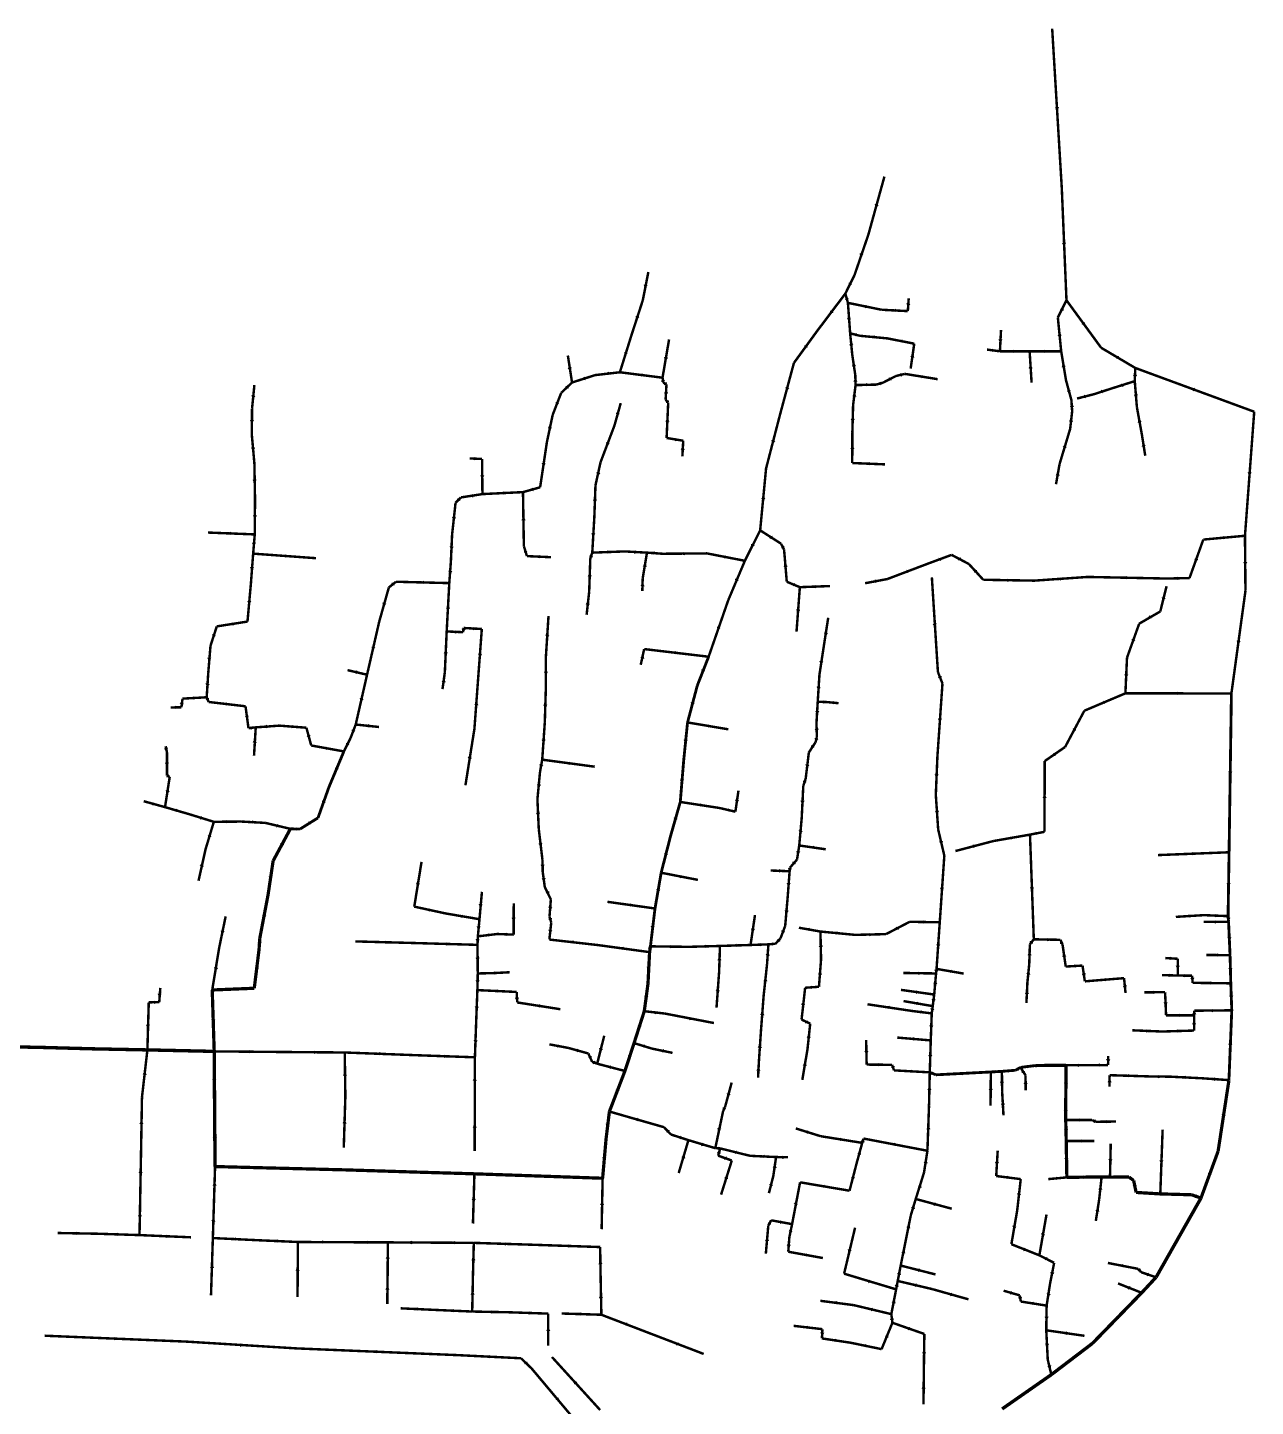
# Model space of a CAD drawing. Extents: x 375002 to 380002, y 2467749 to 2470382.
# Drawn here: x 377683 to 378679, y 2469264 to 2470382 of the extents above; entities that cross this region are included whole.
import ezdxf

# ---------------------------------------------------------------- set-up
doc = ezdxf.new("R2010")
doc.units = 0
doc.header["$MEASUREMENT"] = 0
for name, color, linetype in [('PIPE0_225', 7, 'Continuous'), ('PIPE0_300', 7, 'Continuous'), ('PIPE0_400', 7, 'Continuous'), ('PIPE0_600', 7, 'Continuous')]:
    doc.layers.add(name, color=color, linetype=linetype)

# ---------------------------------------------------------------- blocks, each defined once
blk = doc.blocks.new('FLOWARROW')
at = {"color": 0}
blk.add_lwpolyline([(3, 0), (-3, -3), (-0.6, 0), (-3, 3)], close=True, dxfattribs=at)

msp = doc.modelspace()

# ---------------------------------------------------------------- linework, layer by layer
at = {"layer": 'PIPE0_225', "color": 173, "const_width": 2}
for points in [[(378514.2, 2470380.9), (378522, 2470251.6)], [(378378.1, 2470261), (378365.1, 2470214)], [(378522, 2470251.6), (378525.8, 2470160.7)], [(378365.1, 2470214), (378353.8, 2470181)], [(378186.6, 2470183.6), (378182.1, 2470160.7)], [(378353.8, 2470181), (378346.4, 2470166.1)], [(378182.1, 2470160.7), (378173, 2470132.7)], [(378346.4, 2470166.1), (378323.4, 2470135.6)], [(378348.5, 2470158.6), (378346.4, 2470166.1)], [(378350.3, 2470133.9), (378348.5, 2470158.6)], [(378375.8, 2470153), (378348.5, 2470158.6)], [(378397.8, 2470162.2), (378397.1, 2470151.9)], [(378518.8, 2470146.7), (378525.8, 2470160.7)], [(378525.8, 2470160.7), (378553.9, 2470122.2)], [(378397.1, 2470151.9), (378375.8, 2470153)], [(378521.5, 2470119.3), (378518.8, 2470146.7)], [(378323.4, 2470135.6), (378304.7, 2470109.9)], [(378472.7, 2470136.6), (378471.8, 2470119.3)], [(378173, 2470132.7), (378163.5, 2470102.3)], [(378203.4, 2470128.9), (378198.1, 2470097.9)], [(378358.1, 2470131.9), (378350.3, 2470133.9)], [(378352, 2470116.6), (378350.3, 2470133.9)], [(378380.4, 2470129.8), (378358.1, 2470131.9)], [(378402.3, 2470125.5), (378380.4, 2470129.8)], [(378399.4, 2470105.3), (378402.3, 2470125.5)], [(378121.3, 2470115.9), (378124.7, 2470094)], [(378354.5, 2470099.8), (378352, 2470116.6)], [(378461.3, 2470120.7), (378471.8, 2470119.3)], [(378471.8, 2470119.3), (378495.9, 2470119.3)], [(378495.9, 2470119.3), (378521.5, 2470119.3)], [(378497.5, 2470093.9), (378495.9, 2470119.3)], [(378525.4, 2470095.9), (378521.5, 2470119.3)], [(378553.9, 2470122.2), (378581.6, 2470105.8)], [(378163.5, 2470102.3), (378143.4, 2470100)], [(378198.1, 2470097.9), (378163.5, 2470102.3)], [(378304.7, 2470109.9), (378293.4, 2470067.9)], [(378394.7, 2470101), (378387.5, 2470099.3)], [(378421.3, 2470096.7), (378394.7, 2470101)], [(378581.2, 2470095.1), (378581.6, 2470105.8)], [(378581.6, 2470105.8), (378678.1, 2470070.3)], [(377867, 2470091.9), (377865.1, 2470072.9)], [(378124.7, 2470094), (378115.9, 2470085.6)], [(378143.4, 2470100), (378124.7, 2470094)], [(378198.7, 2470094), (378198.1, 2470097.9)], [(378201.3, 2470092.5), (378198.7, 2470094)], [(378200.6, 2470080.1), (378201.3, 2470092.5)], [(378352.7, 2470075.7), (378354.7, 2470091.9)], [(378354.7, 2470091.9), (378354.5, 2470099.8)], [(378371.5, 2470092.3), (378354.7, 2470091.9)], [(378377, 2470093.9), (378371.5, 2470092.3)], [(378387.5, 2470099.3), (378377, 2470093.9)], [(378529.8, 2470079.7), (378525.4, 2470095.9)], [(378561.9, 2470089), (378581.2, 2470095.1)], [(378582.9, 2470074.1), (378581.2, 2470095.1)], [(378115.9, 2470085.6), (378109, 2470067.8)], [(378202.7, 2470077.7), (378200.6, 2470080.1)], [(378530.4, 2470070.6), (378529.8, 2470079.7)], [(378534.4, 2470081), (378548.4, 2470084.6)], [(378548.4, 2470084.6), (378561.9, 2470089)], [(377865.1, 2470072.9), (377864.9, 2470051.8)], [(378109, 2470067.8), (378104.3, 2470045.7)], [(378164.2, 2470077.3), (378159.1, 2470059.1)], [(378201.4, 2470049), (378202.7, 2470077.7)], [(378293.4, 2470067.9), (378282.1, 2470024.3)], [(378352.1, 2470053.7), (378352.7, 2470075.7)], [(378528.8, 2470056.4), (378530.4, 2470070.6)], [(378587, 2470051.6), (378582.9, 2470074.1)], [(378678.1, 2470070.3), (378670.6, 2469969.7)], [(378159.1, 2470059.1), (378147.8, 2470029.3)], [(378520.2, 2470027.9), (378528.8, 2470056.4)], [(377864.9, 2470051.8), (377867, 2470028.4)], [(378104.3, 2470045.7), (378098.8, 2470009)], [(378214.9, 2470046.8), (378201.4, 2470049)], [(378214.2, 2470034.2), (378214.9, 2470046.8)], [(378352, 2470028.7), (378352.1, 2470053.7)], [(378589.7, 2470034.6), (378587, 2470051.6)], [(377867, 2470028.4), (377867.5, 2469999.9)], [(378041.6, 2470032.4), (378051.7, 2470032)], [(378051.7, 2470032), (378052, 2470003.5)], [(378147.8, 2470029.3), (378143.7, 2470010.6)], [(378282.1, 2470024.3), (378277.3, 2469974.1)], [(378378.5, 2470027.6), (378352, 2470028.7)], [(378517.3, 2470011.5), (378520.2, 2470027.9)], [(378034.6, 2470000.8), (378030.2, 2469996.5)], [(378052, 2470003.5), (378034.6, 2470000.8)], [(378084.9, 2470005.1), (378052, 2470003.5)], [(378098.8, 2470009), (378084.9, 2470005.1)], [(378085.6, 2469961.3), (378084.9, 2470005.1)], [(378143.7, 2470010.6), (378142.8, 2469985.3)], [(377867.5, 2469999.9), (377867.3, 2469970.8)], [(378030.2, 2469996.5), (378027.4, 2469970.8)], [(378142.8, 2469985.3), (378141.1, 2469956)], [(377829.4, 2469972.3), (377867.3, 2469970.8)], [(377867.3, 2469970.8), (377866, 2469955.2)], [(378027.4, 2469970.8), (378026.4, 2469948.9)], [(378277.3, 2469974.1), (378264.9, 2469949.4)], [(378294.2, 2469963.3), (378277.3, 2469974.1)], [(378625.6, 2469935.4), (378636.8, 2469966.6)], [(378636.8, 2469966.6), (378670.6, 2469969.7)], [(378670.6, 2469969.7), (378671, 2469925.1)], [(378088.1, 2469953.2), (378085.6, 2469961.3)], [(378139.5, 2469951.3), (378141.1, 2469956)], [(378141.1, 2469956), (378167.4, 2469957)], [(378167.4, 2469957), (378185.5, 2469956)], [(378182, 2469935), (378185.5, 2469956)], [(378185.5, 2469956), (378198.2, 2469955.1)], [(378198.2, 2469955.1), (378234.1, 2469955.4)], [(378234.1, 2469955.4), (378264.9, 2469949.4)], [(378296.7, 2469958.5), (378294.2, 2469963.3)], [(378298.9, 2469932.4), (378296.7, 2469958.5)], [(377866, 2469955.2), (377864.2, 2469931.3)], [(377917, 2469951.5), (377866, 2469955.2)], [(378026.4, 2469948.9), (378025.1, 2469931.3)], [(378107.7, 2469952.3), (378088.1, 2469953.2)], [(378138.6, 2469924.3), (378139.5, 2469951.3)], [(378264.9, 2469949.4), (378251.4, 2469917.4)], [(378380.5, 2469934.6), (378414.5, 2469947.5)], [(378414.5, 2469947.5), (378432.6, 2469954.2)], [(378432.6, 2469954.2), (378446.6, 2469946.8)], [(378446.6, 2469946.8), (378458.3, 2469934)], [(378181.7, 2469924.8), (378182, 2469935)], [(378362.4, 2469931.2), (378380.5, 2469934.6)], [(378416.6, 2469935.9), (378421.5, 2469859.2)], [(378458.3, 2469934), (378499.7, 2469933.3)], [(378499.7, 2469933.3), (378543, 2469936.3)], [(378543, 2469936.3), (378607.3, 2469935)], [(378607.3, 2469935), (378625.6, 2469935.4)], [(377864.2, 2469931.3), (377861.4, 2469900.1)], [(377976.1, 2469927.8), (377968.3, 2469900.2)], [(377981.9, 2469932.4), (377976.1, 2469927.8)], [(378025.1, 2469931.3), (377981.9, 2469932.4)], [(378023, 2469892.1), (378025.1, 2469931.3)], [(378136.5, 2469905.6), (378138.6, 2469924.3)], [(378309.5, 2469928), (378298.9, 2469932.4)], [(378306.8, 2469891.9), (378309.5, 2469928)], [(378333.9, 2469928.9), (378309.5, 2469928)], [(378607, 2469928.8), (378601.9, 2469908.3)], [(378671, 2469925.1), (378659.6, 2469841.8)], [(378251.4, 2469917.4), (378235.5, 2469871.6)], [(377861.4, 2469900.1), (377836.5, 2469896.2)], [(377968.3, 2469900.2), (377958.4, 2469857)], [(378105.6, 2469904.7), (378103.5, 2469871.9)], [(378332.5, 2469903.2), (378328.4, 2469876.7)], [(378601.9, 2469908.3), (378584.8, 2469898.4)], [(377836.5, 2469896.2), (377831.4, 2469880.5)], [(378021.5, 2469858.9), (378023, 2469892.1)], [(378036.2, 2469891.5), (378023, 2469892.1)], [(378036.8, 2469894.9), (378036.2, 2469891.5)], [(378051.5, 2469894.1), (378036.8, 2469894.9)], [(378048.5, 2469853.7), (378051.5, 2469894.1)], [(378584.8, 2469898.4), (378574.9, 2469870.8)], [(377831.4, 2469880.5), (377829.6, 2469859)], [(378180.4, 2469865), (378183.2, 2469877.8)], [(378183.2, 2469877.8), (378235.5, 2469871.6)], [(378103.5, 2469871.9), (378103.4, 2469845)], [(378328.4, 2469876.7), (378325.4, 2469857)], [(378574.9, 2469870.8), (378573.6, 2469841.9)], [(377829.6, 2469859), (377828.3, 2469838.7)], [(377942.6, 2469860.7), (377958.4, 2469857)], [(377958.4, 2469857), (377949.2, 2469816.6)], [(378019.6, 2469845.3), (378021.5, 2469858.9)], [(378325.4, 2469857), (378324, 2469835.1)], [(378421.5, 2469859.2), (378425.2, 2469849.9)], [(378045.5, 2469813.1), (378048.5, 2469853.7)], [(378103.4, 2469845), (378102.6, 2469818.3)], [(378425.2, 2469849.9), (378421.1, 2469790.8)], [(377807.8, 2469830.6), (377808.7, 2469837.6)], [(377808.7, 2469837.6), (377828.3, 2469838.7)], [(377828.3, 2469838.7), (377829.9, 2469834.9)], [(377829.9, 2469834.9), (377859.8, 2469831.4)], [(378324, 2469835.1), (378323, 2469817.8)], [(378331.7, 2469834.8), (378324, 2469835.1)], [(378340.9, 2469833.9), (378331.7, 2469834.8)], [(378540.3, 2469827.8), (378573.6, 2469841.9)], [(378573.6, 2469841.9), (378659.6, 2469841.8)], [(377799, 2469830.4), (377807.8, 2469830.6)], [(377859.8, 2469831.4), (377862.2, 2469813.7)], [(378524.7, 2469798.4), (378540.3, 2469827.8)], [(377862.2, 2469813.7), (377868.1, 2469814.3)], [(377866.7, 2469791.3), (377868.1, 2469814.3)], [(377868.1, 2469814.3), (377887.3, 2469815.7)], [(377887.3, 2469815.7), (377909.2, 2469814)], [(377909.2, 2469814), (377913.1, 2469799.6)], [(377949.2, 2469816.6), (377945, 2469805.6)], [(377968.1, 2469814.6), (377949.2, 2469816.6)], [(378038.2, 2469767.3), (378045.5, 2469813.1)], [(378102.6, 2469818.3), (378100.5, 2469788.1)], [(378251.5, 2469812.7), (378218.4, 2469818.3)], [(378323, 2469817.8), (378323.3, 2469806.2)], [(377795, 2469799), (377796.1, 2469794)], [(377913.1, 2469799.6), (377939.6, 2469794.8)], [(377945, 2469805.6), (377939.6, 2469794.8)], [(378322.3, 2469802.4), (378316.8, 2469793.9)], [(378323.3, 2469806.2), (378322.3, 2469802.4)], [(377796.1, 2469794), (377796.1, 2469775)], [(378100.5, 2469788.1), (378098.7, 2469778.1)], [(378143.1, 2469782.4), (378100.5, 2469788.1)], [(378316.8, 2469793.9), (378314.2, 2469772.5)], [(378421.1, 2469790.8), (378419.8, 2469759.5)], [(378508.1, 2469786.9), (378524.7, 2469798.4)], [(378098.7, 2469778.1), (378096.6, 2469755.9)], [(378508, 2469729.6), (378508.1, 2469786.9)], [(377798.3, 2469774.1), (377794.5, 2469749.6)], [(377796.1, 2469775), (377798.3, 2469774.1)], [(378312.3, 2469767), (378311, 2469740.6)], [(378314.2, 2469772.5), (378312.3, 2469767)], [(377777.2, 2469754.4), (377794.5, 2469749.6)], [(378096.6, 2469755.9), (378097.7, 2469731.8)], [(378259.7, 2469763), (378257.2, 2469745.9)], [(378419.8, 2469759.5), (378421.7, 2469731.6)], [(377794.5, 2469749.6), (377814.4, 2469743.8)], [(377814.4, 2469743.8), (377834.1, 2469737.7)], [(378244.4, 2469748.9), (378212.5, 2469753.8)], [(378257.2, 2469745.9), (378244.4, 2469748.9)], [(377827.4, 2469715.5), (377834.1, 2469737.7)], [(377834.1, 2469737.7), (377856.5, 2469737.9)], [(377856.5, 2469737.9), (377876, 2469736.8)], [(377876, 2469736.8), (377896.2, 2469732)], [(378097.7, 2469731.8), (378100.7, 2469706.8)], [(378311, 2469740.6), (378309, 2469718.5)], [(378421.7, 2469731.6), (378426.7, 2469710.2)], [(378435.7, 2469714), (378466.5, 2469722.1)], [(378466.5, 2469722.1), (378496.2, 2469727.3)], [(378496.2, 2469727.3), (378508, 2469729.6)], [(378499.3, 2469642.4), (378496.2, 2469727.3)], [(377821.7, 2469689.9), (377827.4, 2469715.5)], [(378309, 2469718.5), (378307.2, 2469707.1)], [(378330.5, 2469715.4), (378309, 2469718.5)], [(378426.7, 2469710.2), (378423, 2469656.2)], [(378600.1, 2469710.7), (378657.7, 2469713)], [(378002.6, 2469705.2), (377996.7, 2469668.9)], [(378100.7, 2469706.8), (378100.9, 2469697.1)], [(378285.9, 2469698.2), (378301.2, 2469697.6)], [(378301.5, 2469700.5), (378301.2, 2469697.6)], [(378307.2, 2469707.1), (378301.5, 2469700.5)], [(378100.9, 2469697.1), (378102.6, 2469684.7)], [(378226.8, 2469690.6), (378197, 2469696.4)], [(378301.2, 2469697.6), (378299.6, 2469676.3)], [(378051.6, 2469680.9), (378049.6, 2469658.7)], [(378102.6, 2469684.7), (378107.5, 2469674.8)], [(378299.6, 2469676.3), (378297.6, 2469653.2)], [(377996.7, 2469668.9), (378022.5, 2469663.3)], [(378077.4, 2469671.5), (378077.3, 2469646.2)], [(378107.5, 2469674.8), (378106.4, 2469660.7)], [(378153.4, 2469672.8), (378192, 2469667.4)], [(377843.7, 2469661), (377838.4, 2469635.4)], [(378022.5, 2469663.3), (378049.6, 2469658.7)], [(378049.6, 2469658.7), (378048.3, 2469644.8)], [(378107.8, 2469656), (378106.3, 2469642.2)], [(378106.4, 2469660.7), (378107.8, 2469656)], [(378273.1, 2469662.1), (378269.5, 2469637.8)], [(378379.4, 2469646.6), (378398.6, 2469656.6)], [(378398.6, 2469656.6), (378423, 2469656.2)], [(378423, 2469656.2), (378420.4, 2469618.4)], [(378614.5, 2469660.6), (378637.3, 2469662)], [(378637, 2469656.5), (378657.3, 2469656.5)], [(378637.3, 2469662), (378656.9, 2469661.2)], [(378048.3, 2469644.8), (378048, 2469637.9)], [(378064.1, 2469646.7), (378048.3, 2469644.8)], [(378077.3, 2469646.2), (378064.1, 2469646.7)], [(378106.3, 2469642.2), (378145.9, 2469637.7)], [(378293.8, 2469643.2), (378289.8, 2469638.8)], [(378297.6, 2469653.2), (378293.8, 2469643.2)], [(378308.7, 2469651.8), (378326.2, 2469648.7)], [(378326.2, 2469648.7), (378326.7, 2469626.1)], [(378326.2, 2469648.7), (378354.3, 2469646)], [(378354.3, 2469646), (378379.4, 2469646.6)], [(378496.1, 2469638.4), (378499.3, 2469642.4)], [(378520.9, 2469642), (378499.3, 2469642.4)], [(377838.4, 2469635.4), (377832.8, 2469601.3)], [(377948.9, 2469640.7), (377999.7, 2469639.3)], [(377999.7, 2469639.3), (378048, 2469637.9)], [(378048, 2469637.9), (378048.2, 2469614.7)], [(378145.9, 2469637.7), (378187.6, 2469632)], [(378219.5, 2469636.3), (378188.3, 2469636.7)], [(378244.7, 2469637), (378219.5, 2469636.3)], [(378244, 2469615.9), (378244.7, 2469637)], [(378269.5, 2469637.8), (378244.7, 2469637)], [(378284, 2469638.3), (378269.5, 2469637.8)], [(378282.9, 2469622.3), (378284, 2469638.3)], [(378289.8, 2469638.8), (378284, 2469638.3)], [(378495.6, 2469622.4), (378496.1, 2469638.4)], [(378522.6, 2469638.2), (378520.9, 2469642)], [(378525.2, 2469620.3), (378522.6, 2469638.2)], [(378280.1, 2469596.4), (378282.9, 2469622.3)], [(378326.7, 2469626.1), (378325, 2469603.9)], [(378494.1, 2469607.4), (378495.6, 2469622.4)], [(378538.8, 2469621.1), (378525.2, 2469620.3)], [(378540.7, 2469608.3), (378538.8, 2469621.1)], [(378605.9, 2469627.2), (378616.1, 2469626.6)], [(378616.1, 2469626.6), (378616.1, 2469613)], [(378639.3, 2469629.7), (378658.5, 2469629.5)], [(378048.2, 2469614.7), (378047.9, 2469601.2)], [(378074.2, 2469615.7), (378061.2, 2469615), (378048.2, 2469614.7)], [(378241.9, 2469586.9), (378244, 2469615.9)], [(378420, 2469614.7), (378393.5, 2469615.1)], [(378420, 2469614.7), (378418.5, 2469597.6)], [(378420.4, 2469618.4), (378420, 2469614.7)], [(378420.4, 2469618.4), (378442.4, 2469614.6)], [(378572.5, 2469610.9), (378540.7, 2469608.3)], [(378573.7, 2469598.9), (378572.5, 2469610.9)], [(378616.1, 2469613), (378603.4, 2469613.4)], [(378616.1, 2469613), (378627.7, 2469612.9)], [(378627.7, 2469612.9), (378628.2, 2469607.1)], [(377790.7, 2469603), (377789.8, 2469591.4)], [(378047.9, 2469601.2), (378046.8, 2469572.4)], [(378079.8, 2469599.7), (378047.9, 2469601.2)], [(378080.2, 2469591.2), (378079.8, 2469599.7)], [(378313.8, 2469603.1), (378310.9, 2469577.3)], [(378325, 2469603.9), (378313.8, 2469603.1)], [(378418.5, 2469597.6), (378391.5, 2469601.4)], [(378418.5, 2469597.6), (378417.3, 2469588.2)], [(378493.3, 2469590.8), (378494.1, 2469607.4)], [(378588.9, 2469599.4), (378605.8, 2469599.5)], [(378605.8, 2469599.5), (378606.6, 2469580.7)], [(378628.2, 2469607.1), (378659.1, 2469606.7)], [(377781.3, 2469591.3), (377780.2, 2469552.7)], [(377789.8, 2469591.4), (377781.3, 2469591.3)], [(378115.2, 2469585.7), (378080.2, 2469591.2)], [(378277.9, 2469567.4), (378280.1, 2469596.4)], [(378400.4, 2469584.3), (378364.4, 2469589.7)], [(378417.3, 2469588.2), (378393.6, 2469592.3)], [(378417.3, 2469588.2), (378416.5, 2469582.3)], [(378199.9, 2469582.2), (378183.3, 2469584.1)], [(378239.8, 2469574.5), (378199.9, 2469582.2)], [(378310.9, 2469577.3), (378317.9, 2469574)], [(378416.5, 2469582.3), (378400.4, 2469584.3)], [(378416.5, 2469582.3), (378415.7, 2469560.4)], [(378606.6, 2469580.7), (378629.4, 2469580.7)], [(378629.4, 2469580.7), (378629.3, 2469568.4)], [(378629.4, 2469584.5), (378659.9, 2469584.8)], [(378629.4, 2469580.7), (378629.4, 2469584.5)], [(378046.8, 2469572.4), (378045.9, 2469546.7)], [(378150.8, 2469564.2), (378145.1, 2469541.5)], [(378276.3, 2469543.6), (378277.9, 2469567.4)], [(378317.9, 2469574), (378315.7, 2469553.3)], [(378603.5, 2469567.6), (378579.2, 2469568.6)], [(378629.3, 2469568.4), (378603.5, 2469567.6)], [(378106.3, 2469557.2), (378121.7, 2469554.3)], [(378121.7, 2469554.3), (378137.9, 2469549.8)], [(378189.7, 2469553.7), (378175, 2469558.2)], [(378206.2, 2469550.3), (378189.7, 2469553.7)], [(378315.7, 2469553.3), (378311.5, 2469528.4)], [(378363.7, 2469540.8), (378363.3, 2469560.7)], [(378415.7, 2469560.4), (378388.5, 2469562.7)], [(378415.7, 2469560.4), (378414.9, 2469534.5)], [(377775.8, 2469514.3), (377780.2, 2469552.7)], [(377890.6, 2469551), (377834.4, 2469551.5)], [(377940.3, 2469550.6), (377890.6, 2469551)], [(377940.8, 2469515), (377940.3, 2469550.6)], [(377995.5, 2469548.5), (377940.3, 2469550.6)], [(378045.9, 2469546.7), (377995.5, 2469548.5)], [(378045.8, 2469510.8), (378045.9, 2469546.7)], [(378137.9, 2469549.8), (378141, 2469543)], [(378141, 2469543), (378145.1, 2469541.5)], [(378275.6, 2469530.2), (378276.3, 2469543.6)], [(378559.5, 2469540.4), (378559.7, 2469547.7)], [(378145.1, 2469541.5), (378167.6, 2469535.6)], [(378384.3, 2469540.6), (378363.7, 2469540.8)], [(378385.9, 2469536.1), (378384.3, 2469540.6)], [(378414.9, 2469534.5), (378385.9, 2469536.1)], [(378414.9, 2469534.5), (378414.3, 2469507.9)], [(378464.4, 2469534.8), (378464.2, 2469507.6)], [(378473.4, 2469535.3), (378473.6, 2469519)], [(378488.5, 2469538.5), (378492.6, 2469532.1)], [(378492.6, 2469532.1), (378492.7, 2469520)], [(378525.5, 2469540.3), (378544.4, 2469540.4)], [(378544.4, 2469540.4), (378559.5, 2469540.4)], [(378560.8, 2469532.2), (378560.7, 2469523)], [(378560.8, 2469532.2), (378592.8, 2469531.2)], [(378592.8, 2469531.2), (378609.8, 2469531)], [(378609.8, 2469531), (378635.6, 2469529.7)], [(378254.2, 2469526.2), (378248.8, 2469506.3)], [(378635.6, 2469529.7), (378657.6, 2469528.2)], [(377775.1, 2469473), (377775.8, 2469514.3)], [(377939.5, 2469473.3), (377940.8, 2469515)], [(378045.7, 2469470.7), (378045.8, 2469510.8)], [(378473.6, 2469519), (378474.7, 2469499.6)], [(378199.3, 2469490), (378155, 2469502.7)], [(378247.3, 2469503.3), (378240.9, 2469473)], [(378248.8, 2469506.3), (378247.3, 2469503.3)], [(378414.3, 2469507.9), (378413, 2469470.9)], [(378204.9, 2469484.1), (378199.3, 2469490)], [(378326.4, 2469482.7), (378306.2, 2469489)], [(378525.2, 2469495.8), (378546.6, 2469495.8)], [(378546.6, 2469495.8), (378549.8, 2469494.4)], [(378549.8, 2469494.4), (378565.9, 2469494.6)], [(378601.9, 2469435.9), (378603.8, 2469488.1)], [(378219.1, 2469479.5), (378204.9, 2469484.1)], [(378211.2, 2469452.8), (378219.1, 2469479.5)], [(378240.9, 2469473), (378219.1, 2469479.5)], [(378360.1, 2469477.3), (378326.4, 2469482.7)], [(378360.1, 2469477.3), (378355.6, 2469460.9)], [(378361.2, 2469480.8), (378360.1, 2469477.3)], [(378413, 2469470.9), (378361.2, 2469480.8)], [(378548.5, 2469478.8), (378525.6, 2469478.8)], [(378561.7, 2469476.6), (378561.1, 2469449.5)], [(377774.4, 2469434.9), (377775.1, 2469473)], [(378244.9, 2469472.8), (378240.9, 2469473)], [(378243.2, 2469466.9), (378244.9, 2469472.8)], [(378254.3, 2469463), (378243.2, 2469466.9)], [(378269.1, 2469466.8), (378244.9, 2469472.8)], [(378290.2, 2469465.8), (378269.1, 2469466.8)], [(378288, 2469450.6), (378290.2, 2469465.8)], [(378300, 2469465.7), (378290.2, 2469465.8)], [(378413, 2469470.9), (378410.2, 2469453.1)], [(378470, 2469470.9), (378468.8, 2469450.4)], [(377834.2, 2469429.1), (377835.1, 2469458.1)], [(378044.3, 2469411.9), (378045.5, 2469452.2)], [(378245.6, 2469435.3), (378254.3, 2469463)], [(378355.6, 2469460.9), (378349.8, 2469438.5)], [(378410.2, 2469453.1), (378403.5, 2469431.8)], [(378148.7, 2469407.3), (378149.5, 2469448.6)], [(378284.4, 2469436.5), (378288, 2469450.6)], [(378309.7, 2469445.3), (378303.2, 2469411.4)], [(378349.8, 2469438.5), (378309.7, 2469445.3)], [(378468.8, 2469450.4), (378488.7, 2469447.9)], [(378488.7, 2469447.9), (378485.8, 2469422.4)], [(378526.1, 2469449.3), (378511, 2469447.9)], [(378554.3, 2469449.7), (378552.3, 2469431.2)], [(377773.8, 2469402.5), (377774.4, 2469434.9)], [(378403.5, 2469431.8), (378399.5, 2469418.5)], [(378403.5, 2469431.8), (378432.7, 2469423.9)], [(378552.3, 2469431.2), (378549.6, 2469414)], [(377833.3, 2469400.1), (377834.2, 2469429.1)], [(378485.8, 2469422.4), (378481.1, 2469395.1)], [(378503.8, 2469386.1), (378509.6, 2469419.2)], [(378283.9, 2469410.2), (378281.9, 2469387.4)], [(378286.2, 2469414.5), (378283.9, 2469410.2)], [(378303.2, 2469411.4), (378286.2, 2469414.5)], [(378303.2, 2469411.4), (378301, 2469400.9)], [(378345.4, 2469371.2), (378354.3, 2469408.5)], [(378399.5, 2469418.5), (378395.8, 2469400.1)], [(377707.4, 2469404.2), (377740.1, 2469403.6)], [(377740.1, 2469403.6), (377773.8, 2469402.5)], [(377815.6, 2469400.7), (377773.8, 2469402.5)], [(377831.8, 2469353.6), (377833.3, 2469400.1)], [(377868.6, 2469398.4), (377833.3, 2469400.1)], [(377902.3, 2469396.9), (377868.6, 2469398.4)], [(377902, 2469352.4), (377902.3, 2469396.9)], [(377941.3, 2469396.7), (377902.3, 2469396.9)], [(377975.3, 2469396.6), (377941.3, 2469396.7)], [(377975.1, 2469372.2), (377975.3, 2469396.6)], [(378012, 2469396.4), (377975.3, 2469396.6)], [(378045, 2469396.2), (378012, 2469396.4)], [(378044.3, 2469369.9), (378045, 2469396.2)], [(378095, 2469394.6), (378045, 2469396.2)], [(378301, 2469400.9), (378300.1, 2469389)], [(378395.8, 2469400.1), (378391.3, 2469377.8)], [(378147.5, 2469392.8), (378095, 2469394.6)], [(378147.9, 2469367.1), (378147.5, 2469392.8)], [(378300.1, 2469389), (378328.2, 2469383.9)], [(378481.1, 2469395.1), (378503.8, 2469386.1)], [(378503.8, 2469386.1), (378515.8, 2469380)], [(378391.3, 2469377.8), (378388.9, 2469365.3)], [(378391.3, 2469377.8), (378419.5, 2469370.6)], [(378515.8, 2469380), (378512.4, 2469362.7)], [(378559.4, 2469379.9), (378584, 2469375.1)], [(378584, 2469375.1), (378586.4, 2469372.4)], [(377974.8, 2469346.7), (377975.1, 2469372.2)], [(378043.7, 2469340.5), (378044.3, 2469369.9)], [(378148.5, 2469337.9), (378147.9, 2469367.1)], [(378387.6, 2469358.5), (378345.4, 2469371.2)], [(378388.9, 2469365.3), (378387.6, 2469358.5)], [(378388.9, 2469365.3), (378416.9, 2469358.7)], [(378512.4, 2469362.7), (378509.7, 2469345.3)], [(378567.6, 2469363.3), (378586.8, 2469355.7)], [(378586.4, 2469372.4), (378598.5, 2469368.3)], [(378387.6, 2469358.5), (378383.7, 2469338.4)], [(378416.9, 2469358.7), (378446.3, 2469350.4)], [(378487.9, 2469353.6), (378474.8, 2469357.4)], [(378488.8, 2469348.6), (378487.9, 2469353.6)], [(377985.7, 2469343.1), (378014, 2469341.8)], [(378014, 2469341.8), (378043.7, 2469340.5)], [(378073.7, 2469339.9), (378043.7, 2469340.5)], [(378353.2, 2469345.7), (378326.1, 2469349.2)], [(378383.7, 2469338.4), (378353.2, 2469345.7)], [(378509.7, 2469345.3), (378488.8, 2469348.6)], [(378509.7, 2469345.3), (378509.4, 2469325.3)], [(378105.4, 2469338.8), (378073.7, 2469339.9)], [(378105.4, 2469312.7), (378105.4, 2469338.8)], [(378116.3, 2469338.9), (378148.5, 2469337.9)], [(378187.9, 2469322.8), (378148.5, 2469337.9)], [(378384.6, 2469331.4), (378375.8, 2469310)], [(378383.7, 2469338.4), (378384.6, 2469331.4)], [(378384.6, 2469331.4), (378410.5, 2469322.3)], [(377696.8, 2469320.9), (377812, 2469316.1)], [(378231.5, 2469306.1), (378187.9, 2469322.8)], [(378327.8, 2469326.2), (378304.5, 2469328.9)], [(378327.4, 2469318.7), (378327.8, 2469326.2)], [(378350.7, 2469315.2), (378327.4, 2469318.7)], [(378410.5, 2469322.3), (378410.1, 2469293)], [(378509.4, 2469325.3), (378510.6, 2469301.6)], [(378509.4, 2469325.3), (378540.4, 2469320.8)], [(377812, 2469316.1), (377901.3, 2469310.6)], [(377901.3, 2469310.6), (378033, 2469305.1)], [(378375.8, 2469310), (378350.7, 2469315.2)], [(378033, 2469305.1), (378083.3, 2469302.6)], [(378083.3, 2469302.6), (378092, 2469294.2)], [(378108.4, 2469303.6), (378147.5, 2469260.6)], [(378510.6, 2469301.6), (378513.5, 2469289.3)], [(378092, 2469294.2), (378134.1, 2469244.1)], [(378410.1, 2469293), (378409.8, 2469265.3)]]:
    msp.add_lwpolyline(points, dxfattribs=at)
at = {"layer": 'PIPE0_300', "color": 9, "const_width": 2.3}
for points in [[(378235.5, 2469871.6), (378226.3, 2469848.2)], [(378226.3, 2469848.2), (378218.4, 2469818.3)], [(378659.6, 2469841.8), (378657.7, 2469713)], [(378218.4, 2469818.3), (378215.3, 2469787.8)], [(377939.6, 2469794.8), (377927.5, 2469765.9)], [(378215.3, 2469787.8), (378212.5, 2469753.8)], [(377927.5, 2469765.9), (377918.6, 2469740.9)], [(378212.5, 2469753.8), (378204.5, 2469725.7)], [(377904, 2469731.8), (377896.2, 2469732)], [(377918.6, 2469740.9), (377904, 2469731.8)], [(378204.5, 2469725.7), (378197, 2469696.4)], [(378657.7, 2469713), (378656.9, 2469661.2)], [(378197, 2469696.4), (378192, 2469667.4)], [(378192, 2469667.4), (378188.3, 2469636.7)], [(378657.3, 2469656.5), (378656.9, 2469661.2)], [(378658.5, 2469629.5), (378657.3, 2469656.5)], [(378659.1, 2469606.7), (378658.5, 2469629.5)], [(378659.9, 2469584.8), (378659.1, 2469606.7)], [(378657.6, 2469528.2), (378659.9, 2469584.8)], [(378414.9, 2469534.5), (378419.9, 2469532.5)], [(378419.9, 2469532.5), (378464.4, 2469534.8)], [(378464.4, 2469534.8), (378473.4, 2469535.3)], [(378473.4, 2469535.3), (378484.5, 2469536.2)], [(378484.5, 2469536.2), (378488.5, 2469538.5)], [(378488.5, 2469538.5), (378500.5, 2469540)]]:
    msp.add_lwpolyline(points, dxfattribs=at)
at = {"layer": 'PIPE0_400', "color": 4, "const_width": 2.63}
for points in [[(377896.2, 2469732), (377882.2, 2469706)], [(377882.2, 2469706), (377878.1, 2469678.5)], [(377878.1, 2469678.5), (377871.4, 2469643.3)], [(377871.4, 2469643.3), (377870.8, 2469634.4)], [(377870.8, 2469634.4), (377866.9, 2469602.7)], [(378187.6, 2469632), (378186.3, 2469606.3)], [(378188.3, 2469636.7), (378187.6, 2469632)], [(377866.9, 2469602.7), (377832.8, 2469601.3)], [(377832.8, 2469601.3), (377834.4, 2469551.5)], [(378186.3, 2469606.3), (378183.3, 2469584.1)], [(378183.3, 2469584.1), (378175, 2469558.2)], [(378175, 2469558.2), (378167.6, 2469535.6)], [(378167.6, 2469535.6), (378155, 2469502.7)], [(378500.5, 2469540), (378525.5, 2469540.3)], [(378525.2, 2469509.5), (378525.5, 2469540.3)], [(378648.8, 2469470.5), (378657.6, 2469528.2)], [(378525.2, 2469509.5), (378525.2, 2469495.8)], [(378155, 2469502.7), (378152.3, 2469480.6)], [(378525.2, 2469495.8), (378525.6, 2469478.8)], [(378152.3, 2469480.6), (378149.5, 2469448.6)], [(378525.6, 2469478.8), (378526.1, 2469449.3)], [(378634.9, 2469432.5), (378648.8, 2469470.5)], [(377873.3, 2469457.1), (377835.1, 2469458.1)], [(377909, 2469456.2), (377873.3, 2469457.1)], [(377940.7, 2469455.4), (377909, 2469456.2)], [(377998.1, 2469453.6), (377940.7, 2469455.4)], [(378045.5, 2469452.2), (377998.1, 2469453.6)], [(378103.6, 2469450.2), (378045.5, 2469452.2)], [(378149.5, 2469448.6), (378103.6, 2469450.2)], [(378554.3, 2469449.7), (378526.1, 2469449.3)], [(378561.1, 2469449.5), (378554.3, 2469449.7)], [(378561.1, 2469449.5), (378576.5, 2469449.6)], [(378576.5, 2469449.6), (378580.3, 2469446.8)], [(378580.3, 2469446.8), (378582.3, 2469437.1)], [(378582.3, 2469437.1), (378601.9, 2469435.9)], [(378601.9, 2469435.9), (378627.4, 2469435.2)], [(378627.4, 2469435.2), (378634.9, 2469432.5)]]:
    msp.add_lwpolyline(points, dxfattribs=at)
at = {"layer": 'PIPE0_600', "color": 5, "const_width": 2.75}
for points in [[(377694.9, 2469554.7), (377655.7, 2469555.5)], [(377734.8, 2469553.6), (377694.9, 2469554.7)], [(377780.2, 2469552.7), (377734.8, 2469553.6)], [(377834.4, 2469551.5), (377780.2, 2469552.7)], [(377834.7, 2469507.9), (377834.4, 2469551.5)], [(377835.1, 2469458.1), (377834.7, 2469507.9)], [(378598.5, 2469368.3), (378634.9, 2469432.5)], [(378586.8, 2469355.7), (378598.5, 2469368.3)], [(378546.9, 2469314.7), (378586.8, 2469355.7)], [(378513.5, 2469289.3), (378546.9, 2469314.7)], [(378473.6, 2469261.5), (378513.5, 2469289.3)]]:
    msp.add_lwpolyline(points, dxfattribs=at)

# ---------------------------------------------------------------- block references
at = {"layer": 'PIPE0_225', "color": 173, "xscale": 0.31750000000127, "yscale": 0.31750000000127}
for p, rotation in [((378518.1, 2470316.2), 273.478504748431), ((378371.6, 2470237.5), 254.604373561696), ((378523.9, 2470206.2), 272.395621923084), ((378359.4, 2470197.5), 251.039884971648), ((378184.3, 2470172.2), 259.04692553163), ((378350.1, 2470173.6), 243.535004992816), ((378347.5, 2470162.4), 106.045474595675), ((378397.5, 2470157), 265.97822525918), ((378177.6, 2470146.7), 251.955476339229), ((378334.9, 2470150.9), 232.997605258803), ((378349.4, 2470146.3), 94.135774834927), ((378362.2, 2470155.8), 168.358510804784), ((378386.4, 2470152.5), 176.992674264507), ((378522.3, 2470153.7), 63.43494882292201), ((378539.8, 2470141.5), 306.100950179127), ((378314.1, 2470122.8), 234.025376512539), ((378351.2, 2470125.3), 95.53103060538109), ((378354.2, 2470132.9), 165.4721534946579), ((378369.2, 2470130.9), 174.6008879479729), ((378391.3, 2470127.7), 168.861029225311), ((378472.2, 2470127.9), 267.184443315858), ((378520.2, 2470133), 95.48509434953121), ((378168.3, 2470117.5), 252.696460230243), ((378200.7, 2470113.4), 260.299608056433), ((378400.9, 2470115.4), 81.6949913696358), ((378466.6, 2470120), 352.303948278951), ((378508.7, 2470119.3), 0.0221274630203112), ((378567.7, 2470114), 329.350035900952), ((378123, 2470105), 278.755513604503), ((378153.5, 2470101.2), 186.643231926402), ((378353.2, 2470108.2), 98.34717347212622), ((378496.7, 2470106.6), 93.51654749622749), ((378523.4, 2470107.6), 99.46232220802558), ((378120.3, 2470089.8), 223.73803620142), ((378134.1, 2470097), 197.681398954952), ((378180.8, 2470100.1), 172.677381178394), ((378198.4, 2470095.9), 99.81152495602743), ((378200, 2470093.3), 149.215853481601), ((378354.6, 2470095.8), 91.48494505540941), ((378363.1, 2470092.1), 181.303767726953), ((378374.2, 2470093.1), 196.244161142235), ((378382.2, 2470096.6), 207.4924524320131), ((378391.1, 2470100.2), 192.952891644634), ((378408, 2470098.8), 170.837780268544), ((378571.5, 2470092), 17.4034287748297), ((378581.4, 2470100.4), 87.90816824290457), ((377866.1, 2470082.4), 264.218255393266), ((378200.9, 2470086.3), 86.85937597165501), ((378201.6, 2470078.9), 131.640352169188), ((378299.1, 2470088.9), 254.871253438936), ((378353.7, 2470083.8), 83.15541559403889), ((378527.6, 2470087.8), 105.298590454825), ((378541.4, 2470082.8), 14.5344550800981), ((378555.1, 2470086.8), 18.0542515721203), ((378582.1, 2470084.6), 94.77377455784489), ((378629.8, 2470088.1), 339.814487450671), ((378112.5, 2470076.7), 248.796962271843), ((378161.6, 2470068.2), 254.132524334198), ((378530.1, 2470075.2), 93.90957085751756), ((377865, 2470062.4), 269.438994009243), ((378106.7, 2470056.8), 257.998868701861), ((378202, 2470063.4), 87.41546406801432), ((378352.4, 2470064.7), 88.4750304408171), ((378529.6, 2470063.5), 83.6095046854233), ((378585, 2470062.8), 100.2771602693639), ((378208.2, 2470047.9), 170.814605070826), ((378287.8, 2470046.1), 255.538826526831), ((377865.9, 2470040.1), 275.036782710667), ((378153.4, 2470044.2), 249.371827112522), ((378214.6, 2470040.5), 86.847898656077), ((378352.1, 2470041.2), 89.72422466435602), ((378524.5, 2470042.2), 73.0532412774632), ((378588.3, 2470043.1), 98.86218238660958), ((378046.6, 2470032.2), 357.4288047959671), ((378101.6, 2470027.4), 261.514594984779), ((378365.2, 2470028.1), 177.590145857152), ((377867.2, 2470014.1), 271.074474746369), ((378051.8, 2470017.7), 270.492210379086), ((378145.8, 2470019.9), 257.663585524336), ((378518.7, 2470019.7), 80.0064197407465), ((378674.4, 2470020), 265.771221705704), ((378043.3, 2470002.1), 188.953994162176), ((378068.4, 2470004.3), 182.739798728765), ((378091.9, 2470007), 195.5691993136309), ((378032.4, 2469998.6), 224.525353778579), ((378143.3, 2469997.9), 267.845688661842), ((378279.7, 2469999.2), 264.466522756911), ((377867.4, 2469985.3), 269.569097941469), ((378028.8, 2469983.6), 263.774645528495), ((378085.3, 2469983.2), 90.98054360120712), ((377848.4, 2469971.6), 357.6721704956201), ((378141.9, 2469970.6), 266.647042365219), ((378285.7, 2469968.7), 147.498645658747), ((378653.7, 2469968.2), 5.183301800333779), ((377866.6, 2469963), 265.333141630511), ((378026.9, 2469959.9), 267.459258066435), ((378086.9, 2469957.2), 107.072582110332), ((378154.3, 2469956.5), 2.31455843870248), ((378176.5, 2469956.5), 356.800190585393), ((378191.9, 2469955.6), 355.735673107441), ((378271.1, 2469961.7), 243.354383475131), ((378295.5, 2469960.9), 117.983817192731), ((377891.5, 2469953.4), 175.812918748848), ((378097.9, 2469952.8), 177.333136932386), ((378140.3, 2469953.6), 72.049827112365), ((378183.8, 2469945.5), 80.6057925092554), ((378216.2, 2469955.2), 0.512895098021689), ((378249.5, 2469952.4), 348.920051401791), ((378297.8, 2469945.4), 94.77270313470818), ((378423.5, 2469950.8), 20.1626039909434), ((378439.6, 2469950.5), 332.289185985343), ((378631.2, 2469951), 70.3378441121612), ((378670.8, 2469947.4), 270.444474182536), ((377865.1, 2469943.3), 265.601294643769), ((378025.8, 2469940.1), 265.771192920509), ((378139.1, 2469937.8), 88.05697411058279), ((378258.2, 2469933.4), 247.191316271709), ((378371.5, 2469932.9), 10.7013507236518), ((378397.5, 2469941), 20.765057623864), ((378452.5, 2469940.4), 312.336999233677), ((378479, 2469933.6), 358.922770408425), ((378521.3, 2469934.8), 3.985478612977269), ((378575.1, 2469935.6), 358.895259632765), ((378616.5, 2469935.2), 1.246220232132009), ((377979, 2469930.1), 218.369771094536), ((378003.5, 2469931.9), 178.536521352577), ((378181.9, 2469929.9), 87.8880318144445), ((378304.2, 2469930.2), 157.603192920795), ((378321.7, 2469928.5), 182.240865497054), ((377862.8, 2469915.7), 264.987579825751), ((377972.2, 2469914), 254.214137464361), ((378024.1, 2469911.7), 86.92161844987969), ((378137.6, 2469914.9), 83.593200773367), ((378604.5, 2469918.6), 256.059070695695), ((378308.2, 2469909.9), 85.63984304284449), ((378593.3, 2469903.4), 209.953608167608), ((377834, 2469888.3), 251.864998249523), ((377849, 2469898.1), 188.864731964129), ((378029.6, 2469891.8), 177.427668684216), ((378036.5, 2469893.2), 260.909723079411), ((378044.2, 2469894.5), 176.749445172368), ((378104.6, 2469888.3), 266.356322974882), ((378243.5, 2469894.5), 250.769327624545), ((378330.5, 2469889.9), 261.1680913502389), ((378419, 2469897.5), 273.638186577876), ((377963.4, 2469878.6), 257.142204962461), ((378579.9, 2469884.6), 250.4477399353469), ((378665.3, 2469883.4), 262.235364947419), ((377830.5, 2469869.7), 265.114275499384), ((378022.3, 2469875.5), 87.42070113018991), ((378050, 2469873.9), 85.71102261057189), ((378181.8, 2469871.4), 77.7865940068915), ((378209.3, 2469874.7), 353.186033925298), ((378326.9, 2469866.8), 261.439110427982), ((377950.5, 2469858.9), 346.725050156976), ((378103.5, 2469858.5), 269.676313425197), ((378423.3, 2469854.5), 291.810754744698), ((378574.3, 2469856.3), 267.267762310659), ((377828.9, 2469848.8), 266.454435205012), ((378020.6, 2469852.1), 81.7184493703759), ((378324.7, 2469846.1), 266.395579459798), ((377808.2, 2469834.1), 82.787941136566), ((377818.5, 2469838.2), 2.98113106473645), ((377829.1, 2469836.8), 293.240456464841), ((377844.9, 2469833.1), 353.406533806186), ((377953.8, 2469836.8), 257.189834656396), ((378047, 2469833.4), 85.71102261051128), ((378327.9, 2469835), 177.72114875405), ((378336.3, 2469834.4), 174.144265425456), ((378557, 2469834.9), 22.9384793930298), ((378616.6, 2469841.8), 359.918454168868), ((377803.4, 2469830.5), 1.5292874902248), ((377861, 2469822.5), 277.873352253732), ((378103, 2469831.7), 268.425299341096), ((378323.5, 2469826.5), 266.496451154725), ((377865.2, 2469814), 6.439039743528059), ((377877.7, 2469815), 4.08087426938547), ((377898.2, 2469814.9), 355.653983029425), ((377947.1, 2469811.1), 248.7278191619), ((377958.7, 2469815.6), 173.884585832366), ((378234.9, 2469815.5), 170.303967356378), ((378323.2, 2469812), 271.650672989504), ((378423.1, 2469820.3), 265.996547488849), ((378532.5, 2469813.1), 62.04201287088801), ((377867.4, 2469802.8), 86.62965751549808), ((377911.1, 2469806.8), 285.0825190493349), ((377942.3, 2469800.2), 243.664145019822), ((378101.6, 2469803.2), 266.028225149768), ((378322.8, 2469804.3), 254.603693651071), ((377795.6, 2469796.5), 282.429477513165), ((377926.3, 2469797.2), 349.63454133287), ((378041.8, 2469790.2), 81.0374415625048), ((378319.5, 2469798.2), 237.099987997809), ((378516.4, 2469792.6), 34.6747417825389), ((377796.1, 2469784.5), 269.962481110674), ((378099.6, 2469783.1), 259.463949866438), ((378121.8, 2469785.2), 172.344625771866), ((378315.5, 2469783.2), 263.112032782801), ((377797.2, 2469774.6), 337.460798512898), ((378097.7, 2469767), 264.720438118147), ((378313.2, 2469769.7), 250.77743660812), ((378420.4, 2469775.1), 267.602276444341), ((377796.4, 2469761.9), 261.179620447985), ((378258.4, 2469754.4), 261.621327488667), ((378508.1, 2469758.2), 89.83002538017323), ((377785.8, 2469752), 344.24047783427), ((377804.4, 2469746.7), 343.874113961944), ((378097.2, 2469743.9), 272.636491968764), ((378228.4, 2469751.4), 171.275069316582), ((378250.8, 2469747.4), 166.767142509389), ((378311.6, 2469753.8), 267.130432798441), ((378420.7, 2469745.5), 274.007804542367), ((377824.3, 2469740.8), 342.808285974351), ((377845.3, 2469737.8), 0.4926267949377971), ((377866.2, 2469737.4), 356.894249519079), ((377886.1, 2469734.4), 346.503448564009), ((377830.7, 2469726.6), 73.13002112194691), ((378310, 2469729.6), 265.037661832314), ((378424.2, 2469720.9), 283.029194808043), ((378481.4, 2469724.7), 9.924036519232551), ((378502.1, 2469728.4), 10.8085647985505), ((378099.2, 2469719.3), 276.696844063034), ((378308.1, 2469712.8), 260.689297491509), ((378319.7, 2469717), 171.746148849497), ((378451.1, 2469718.1), 14.8083770391316), ((378628.9, 2469711.8), 2.367178525610529), ((377824.5, 2469702.7), 77.38207626415391), ((378100.8, 2469701.9), 271.31186670409), ((378301.3, 2469699.1), 263.8176130539569), ((378304.3, 2469703.8), 229.373823221552), ((377999.6, 2469687), 260.726769762191), ((378101.8, 2469690.9), 277.940099208718), ((378211.9, 2469693.5), 168.851405466779), ((378293.6, 2469697.9), 357.865442066383), ((378300.4, 2469687), 265.824273213712), ((378105.1, 2469679.8), 296.111717040838), ((378424.8, 2469683.2), 266.074416269262), ((378497.8, 2469684.9), 92.0922200752624), ((378009.6, 2469666.1), 347.770769654), ((378050.6, 2469669.8), 264.793387756041), ((378107, 2469667.7), 265.573297514674), ((378172.7, 2469670.1), 352.148996529336), ((378298.6, 2469664.8), 265.039084385584), ((378036, 2469661), 350.421754614634), ((378077.3, 2469658.9), 269.80805745083), ((378107.1, 2469658.3), 286.2201936948009), ((378410.8, 2469656.4), 359.065912446394), ((378625.9, 2469661.3), 3.49337221868275), ((378647.1, 2469661.6), 357.6784694094361), ((377841.1, 2469648.2), 258.290998897314), ((378048.9, 2469651.8), 264.719779173032), ((378056.2, 2469645.7), 186.731686963772), ((378070.7, 2469646.5), 178.119165284271), ((378107, 2469649.1), 263.978533410734), ((378271.3, 2469649.9), 261.539005844428), ((378295.7, 2469648.2), 248.991156050209), ((378317.5, 2469650.3), 349.9950143281391), ((378340.3, 2469647.3), 354.463154020465), ((378366.9, 2469646.3), 1.507435757974989), ((378389, 2469651.6), 27.349875780906), ((378510.1, 2469642.2), 179.113476433278), ((377974.3, 2469640), 358.3673071364799), ((378023.9, 2469638.6), 358.367472178398), ((378048.1, 2469641.4), 267.370962787962), ((378126.1, 2469640), 353.490104614619), ((378166.7, 2469634.9), 352.186237495911), ((378203.9, 2469636.5), 179.283515974961), ((378232.1, 2469636.6), 181.5332727101479), ((378257.1, 2469637.4), 181.954858767099), ((378276.8, 2469638.1), 181.836305943068), ((378286.9, 2469638.6), 185.343241852835), ((378291.8, 2469641), 227.723786549472), ((378326.5, 2469637.4), 91.06807324496609), ((378421.7, 2469637.3), 266.068603367893), ((378497.7, 2469640.4), 51.0576957939095), ((378521.7, 2469640.1), 113.404689550586), ((378048.1, 2469626.3), 270.45458199152), ((378244.3, 2469626.4), 88.10562399513277), ((378283.4, 2469630.3), 85.99310652406808), ((378495.9, 2469630.4), 88.08912733465358), ((378523.9, 2469629.2), 98.54891893853858), ((378532, 2469620.7), 183.667788055688), ((378611, 2469626.9), 356.423665623856), ((378648.9, 2469629.6), 359.3669232275141), ((377835.6, 2469618.4), 260.528785668498), ((378061.2, 2469615), 181.202553862496), ((378281.5, 2469609.4), 83.987944448406), ((378325.9, 2469615), 85.85408991381259), ((378406.7, 2469614.9), 359.312483645138), ((378420.2, 2469616.6), 263.48019824695), ((378431.4, 2469616.5), 170.180699360977), ((378494.9, 2469614.9), 84.4775733991015), ((378539.8, 2469614.7), 98.22061693835131), ((378556.6, 2469609.6), 184.686596823248), ((378609.7, 2469613.2), 358.090847567664), ((378616.1, 2469619.8), 270), ((378621.9, 2469612.9), 359.4791436239331), ((378628, 2469610), 275.290081205789), ((378048, 2469608), 268.876697286521), ((378063.8, 2469600.5), 177.314981635863), ((378242.9, 2469601.4), 85.83091581125669), ((378319.4, 2469603.5), 4.02496597717948), ((378405, 2469599.5), 351.909222127791), ((378419.2, 2469606.1), 265.15599962521), ((378493.7, 2469599.1), 87.2387260196387), ((378573.1, 2469604.9), 95.53463736194901), ((378597.3, 2469599.5), 0.540510187306254), ((378643.7, 2469606.9), 359.215175396754), ((377785.5, 2469591.3), 180.689970131063), ((377790.2, 2469597.2), 265.819903523416), ((378047.4, 2469586.8), 267.876639641361), ((378080, 2469595.4), 92.740889190178), ((378097.7, 2469588.4), 171.100832328851), ((378312.3, 2469590.2), 83.43474181552558), ((378382.4, 2469587), 351.605050012143), ((378405.5, 2469590.3), 350.134193057147), ((378417.9, 2469592.9), 262.894961258002), ((378606.2, 2469590.1), 272.405970516544), ((378191.6, 2469583.1), 173.399435422815), ((378219.8, 2469578.3), 169.117884544429), ((378279, 2469581.9), 85.6692611372494), ((378314.4, 2469575.6), 155.39487608057), ((378408.5, 2469583.3), 352.9792208555471), ((378416.9, 2469585.3), 262.303948277083), ((378629.4, 2469582.6), 90), ((378644.7, 2469584.6), 0.5968094514245981), ((377780.7, 2469572), 268.433288473248), ((378416.1, 2469571.4), 267.717680476542), ((378591.4, 2469568.1), 357.754257434033), ((378616.4, 2469568), 1.767827055799669), ((378629.3, 2469574.5), 89.255940797202), ((378046.4, 2469559.5), 267.8766396414399), ((378114, 2469555.7), 349.394119695478), ((378148, 2469552.9), 255.951558974183), ((378182.3, 2469556), 163.05941601493), ((378277.1, 2469555.5), 86.0868919183046), ((378316.8, 2469563.7), 83.9669186982425), ((378402.1, 2469561.6), 355.199178200253), ((377862.5, 2469551.3), 179.533807575456), ((377915.4, 2469550.8), 179.533807575501), ((377967.9, 2469549.6), 177.847037210324), ((378020.7, 2469547.6), 177.847037210033), ((378129.8, 2469552.1), 344.768114131241), ((378139.5, 2469546.4), 294.192177764257), ((378143.1, 2469542.3), 340.015086544484), ((378198, 2469552), 168.386874656548), ((378363.5, 2469550.7), 271.145762838126), ((378415.3, 2469547.4), 268.250164006487), ((378559.6, 2469544.1), 268.90431266895), ((377778, 2469533.5), 83.47501442237458), ((377940.5, 2469532.8), 90.73540661926322), ((378156.4, 2469538.5), 345.1973623922039), ((378275.9, 2469536.9), 86.87819994313541), ((378313.6, 2469540.8), 80.40669925843159), ((378374, 2469540.7), 359.338924187415), ((378385.1, 2469538.3), 289.653824059328), ((378400.4, 2469535.3), 356.7071605997), ((378490.5, 2469535.3), 123.224700936869), ((378534.9, 2469540.3), 180.402351389275), ((378551.9, 2469540.4), 180.214036312064), ((378576.8, 2469531.7), 358.247440444885), ((378601.3, 2469531.1), 359.315322096995), ((378045.8, 2469528.7), 89.88472245629679), ((378414.6, 2469521.2), 88.7853799741085), ((378464.3, 2469521.2), 89.47630753673019), ((378473.5, 2469527.1), 90.74770018901272), ((378492.6, 2469526.1), 90.3744768868366), ((378560.8, 2469527.6), 89.03934391408389), ((378622.7, 2469530.3), 357.112444504133), ((378646.6, 2469528.9), 356.0590415069861), ((378251.5, 2469516.3), 254.851032603822), ((378474.2, 2469509.3), 93.27048792344559), ((378248, 2469504.8), 244.100558636683), ((377775.4, 2469493.7), 88.94055191100219), ((377940.2, 2469494.1), 88.32342923657328), ((378045.8, 2469490.7), 89.862846281227), ((378177.1, 2469496.4), 163.981321162493), ((378202.1, 2469487.1), 133.672591240527), ((378244.1, 2469488.2), 258.023969480279), ((378316.3, 2469485.9), 342.849169154748), ((378413.7, 2469489.4), 88.03634246608401), ((378535.9, 2469495.8), 180), ((378548.2, 2469495.1), 156.297354046785), ((378557.9, 2469494.5), 180.564472175488), ((378212, 2469481.8), 161.984994009964), ((378230, 2469476.2), 163.407760693151), ((378343.3, 2469480), 350.815517494668), ((378360.7, 2469479.1), 73.1132088355984), ((378387.1, 2469475.9), 349.143667166409), ((378537, 2469478.8), 180), ((378215.2, 2469466.2), 73.5091761144427), ((378242.9, 2469472.9), 176.351835447), ((378244, 2469469.8), 73.9718393200422), ((378248.7, 2469465), 161.071805292381), ((378257, 2469469.8), 166.158786193824), ((378279.7, 2469466.3), 177.472543051554), ((378295.1, 2469465.7), 178.85784625608), ((378357.9, 2469469.1), 74.5204115217468), ((377774.7, 2469454), 88.9405519110152), ((378289.1, 2469458.2), 81.75202672963592), ((378411.6, 2469462), 80.9869079334252), ((378469.4, 2469460.7), 266.676879554949), ((378561.4, 2469463), 268.748746122214), ((378602.8, 2469462), 267.908993664017), ((377834.7, 2469443.6), 88.1734187939172), ((378249.9, 2469449.2), 72.5951085800749), ((378286.2, 2469443.6), 75.763849992505), ((378329.7, 2469441.9), 350.319281343653), ((378352.7, 2469449.7), 75.3500488740658), ((378406.9, 2469442.4), 72.55078139178241), ((378478.7, 2469449.2), 352.780979175226), ((378518.5, 2469448.6), 5.194428908340429), ((378044.9, 2469432.1), 88.2744324683153), ((378487.2, 2469435.2), 263.496944055169), ((378553.3, 2469440.4), 83.88021339630801), ((377774.1, 2469418.7), 88.9405519111425), ((378149.1, 2469428), 88.9191940148758), ((378306.4, 2469428.4), 79.1396616316277), ((378401.5, 2469425.1), 73.227340027297), ((378418.1, 2469427.8), 164.84452377514), ((378551, 2469422.6), 80.8253896773568), ((377833.7, 2469414.6), 88.1734187938174), ((378285.1, 2469412.4), 61.97328375057771), ((378294.7, 2469413), 349.719208533883), ((378397.7, 2469409.3), 78.7352537306555), ((378483.4, 2469408.8), 260.357361221221), ((377723.7, 2469403.9), 358.9056726826), ((377756.9, 2469403), 358.081965319665), ((377794.7, 2469401.6), 177.650291853355), ((377850.9, 2469399.3), 177.36756512848), ((377885.4, 2469397.7), 177.367565129611), ((377921.8, 2469396.8), 179.734251536724), ((377958.3, 2469396.6), 179.7342515371189), ((377993.6, 2469396.5), 179.734251537257), ((378028.5, 2469396.3), 179.734251536011), ((378282.9, 2469398.8), 84.9902537010846), ((378302.1, 2469406.2), 78.2599871176281), ((378506.7, 2469402.6), 259.957091465741), ((378070, 2469395.4), 178.078539659294), ((378121.2, 2469393.7), 178.0785396592739), ((378300.6, 2469395), 85.8576772015527), ((378314.1, 2469386.5), 169.627770334102), ((378349.8, 2469389.8), 256.596515519728), ((378393.6, 2469388.9), 78.4746954085023), ((378492.4, 2469390.6), 338.334579428442), ((377832.6, 2469376.9), 88.21318194048149), ((377902.1, 2469374.6), 89.5089256140055), ((377975.2, 2469384.4), 89.5020270000173), ((378044.6, 2469383.1), 88.6828374387165), ((378147.7, 2469380), 91.02990484499679), ((378405.4, 2469374.2), 165.812380981312), ((378509.8, 2469383.1), 333.100378738062), ((378571.7, 2469377.5), 348.775800183808), ((378585.2, 2469373.7), 312.357454699886), ((378366.5, 2469364.8), 343.261241441692), ((378390.1, 2469371.5), 78.9704687753496), ((378514.1, 2469371.3), 258.831140209), ((378592.5, 2469370.3), 341.546247183154), ((377974.9, 2469359.4), 89.38684267756871), ((378044, 2469355.2), 88.68283743886671), ((378148.2, 2469352.5), 91.02990484511307), ((378388.2, 2469361.9), 79.4608162708228), ((378402.9, 2469362), 166.825832523587), ((378431.6, 2469354.5), 164.143893261693), ((378481.3, 2469355.5), 343.673146487841), ((378511.1, 2469354), 261.342448521624), ((378577.2, 2469359.5), 338.500391328009), ((377999.9, 2469342.4), 357.435312297812), ((378028.9, 2469341.2), 357.545968329216), ((378339.7, 2469347.5), 352.668884613702), ((378368.5, 2469342.1), 346.526841887549), ((378385.7, 2469348.4), 79.0765547676019), ((378488.3, 2469351.1), 280.437475350665), ((378499.3, 2469346.9), 351.139264549212), ((378058.7, 2469340.2), 178.750653565362), ((378089.6, 2469339.4), 178.097982556932), ((378132.4, 2469338.4), 358.234665594242), ((378168.2, 2469330.4), 158.998497397759), ((378384.2, 2469334.9), 97.3736303870797), ((378509.6, 2469335.3), 269.13647956215), ((377754.4, 2469318.5), 357.579010004588), ((378105.4, 2469325.8), 90.0465653156956), ((378316.2, 2469327.6), 353.403261702022), ((378327.6, 2469322.4), 266.987212496185), ((378380.2, 2469320.7), 67.7029272484245), ((378397.6, 2469326.9), 160.475354617346), ((378524.9, 2469323), 171.732826664923), ((377856.6, 2469313.3), 356.474384802927), ((377967.1, 2469307.8), 357.61836554304), ((378209.7, 2469314.4), 158.998497396742), ((378339.1, 2469316.9), 351.410971678319), ((378363.3, 2469312.6), 348.317738181812), ((378410.3, 2469307.6), 89.2823450965044), ((378510, 2469313.4), 272.878369499773), ((378058.1, 2469303.9), 357.1706494497799), ((378087.7, 2469298.4), 316.060911691116), ((378512.1, 2469295.5), 283.121806618238), ((378127.9, 2469282.1), 312.268423656439), ((378409.9, 2469279.1), 89.28234509287589), ((378113.1, 2469269.2), 310.043040582727)]:
    msp.add_blockref('FLOWARROW', p, dxfattribs=dict(at, rotation=rotation))
for p in [(378483.8, 2470119.3), (378647.2, 2469656.5), (378618, 2469580.7)]:
    msp.add_blockref('FLOWARROW', p, dxfattribs=at)
at = {"layer": 'PIPE0_300', "color": 9, "xscale": 0.31750000000127, "yscale": 0.31750000000127}
for p, rotation in [((378230.9, 2469859.9), 248.689565704685), ((378222.4, 2469833.3), 255.098739244507), ((378216.9, 2469803.1), 264.237684239695), ((377933.6, 2469780.3), 247.294062639959), ((378658.7, 2469777.4), 269.136508885714), ((378213.9, 2469770.8), 265.271169320969), ((377923.1, 2469753.4), 250.427952796519), ((377900.1, 2469731.9), 178.764676943893), ((377911.3, 2469736.4), 211.803458257771), ((378208.5, 2469739.8), 254.107327292732), ((378200.8, 2469711.1), 255.661397528414), ((378657.3, 2469687.1), 269.09772815615), ((378194.5, 2469681.9), 260.118722438444), ((378657.1, 2469658.9), 274.830419958314), ((378190.1, 2469652.1), 263.133261781232), ((378657.9, 2469643), 272.603833097621), ((378658.8, 2469618.1), 271.598537092817), ((378659.5, 2469595.7), 271.968982933812), ((378658.7, 2469556.5), 267.6767840124611), ((378417.4, 2469533.5), 338.352381167493), ((378442.2, 2469533.6), 3.023380731226219), ((378468.9, 2469535), 2.79844968053253), ((378479, 2469535.7), 4.8405084939619), ((378486.5, 2469537.3), 29.63219523231689), ((378494.5, 2469539.2), 7.29147210756494)]:
    msp.add_blockref('FLOWARROW', p, dxfattribs=dict(at, rotation=rotation))
at = {"layer": 'PIPE0_400', "color": 4, "xscale": 0.31750000000127, "yscale": 0.31750000000127}
for p, rotation in [((377889.2, 2469719), 241.780780496136), ((377880.1, 2469692.2), 261.497669877507), ((377874.8, 2469660.9), 259.302410326657), ((377871.1, 2469638.9), 265.840725647002), ((378187.9, 2469634.4), 261.301149640703), ((377868.9, 2469618.6), 263.014765846765), ((378186.9, 2469619.1), 267.116056062599), ((377849.8, 2469602), 182.394792707836), ((378184.8, 2469595.2), 262.373234949839), ((377833.6, 2469576.4), 271.843448747175), ((378179.1, 2469571.1), 252.190740621485), ((378171.3, 2469546.9), 252.024633134415), ((378513, 2469540.1), 0.5941335547928331), ((378161.3, 2469519.2), 248.903456681079), ((378525.4, 2469524.9), 269.505753877473), ((378525.2, 2469502.7), 270.00323614609), ((378653.2, 2469499.3), 261.354114181114), ((378153.6, 2469491.7), 263.244534903431), ((378525.4, 2469487.3), 271.067499683857), ((378150.9, 2469464.6), 264.858934763207), ((378525.8, 2469464), 271.026696180128), ((377854.2, 2469457.6), 178.46027478232), ((377891.2, 2469456.6), 178.460274776492), ((377924.9, 2469455.8), 178.567906787182), ((377969.4, 2469454.5), 178.264295410874), ((378021.8, 2469452.9), 178.264295410667), ((378074.5, 2469451.2), 178.032597970076), ((378126.5, 2469449.4), 178.032597970096), ((378540.2, 2469449.5), 0.8635102068458022), ((378557.7, 2469449.6), 358.304926099019), ((378568.8, 2469449.5), 0.339429364796313), ((378578.4, 2469448.2), 324.162347047826), ((378581.3, 2469442), 281.668774000404), ((378641.9, 2469451.5), 249.844914791625), ((378592.1, 2469436.5), 356.597230229499), ((378614.6, 2469435.6), 358.441732901216), ((378631.2, 2469433.9), 340.229088216848)]:
    msp.add_blockref('FLOWARROW', p, dxfattribs=dict(at, rotation=rotation))
at = {"layer": 'PIPE0_600', "color": 5, "xscale": 0.31750000000127, "yscale": 0.31750000000127}
for p, rotation in [((377714.9, 2469554.2), 178.471986695239), ((377757.5, 2469553.1), 178.758704542643), ((377807.3, 2469552.1), 178.758704543299), ((377834.5, 2469529.7), 90.47672526462028), ((377834.9, 2469483), 90.4767252647167), ((378616.7, 2469400.4), 240.470203257799), ((378592.6, 2469362), 227.045953792712), ((378566.8, 2469335.2), 225.788595069799), ((378530.2, 2469302), 217.255539318764), ((378493.6, 2469275.4), 214.944443181124)]:
    msp.add_blockref('FLOWARROW', p, dxfattribs=dict(at, rotation=rotation))

doc.saveas('drawing.dxf')
